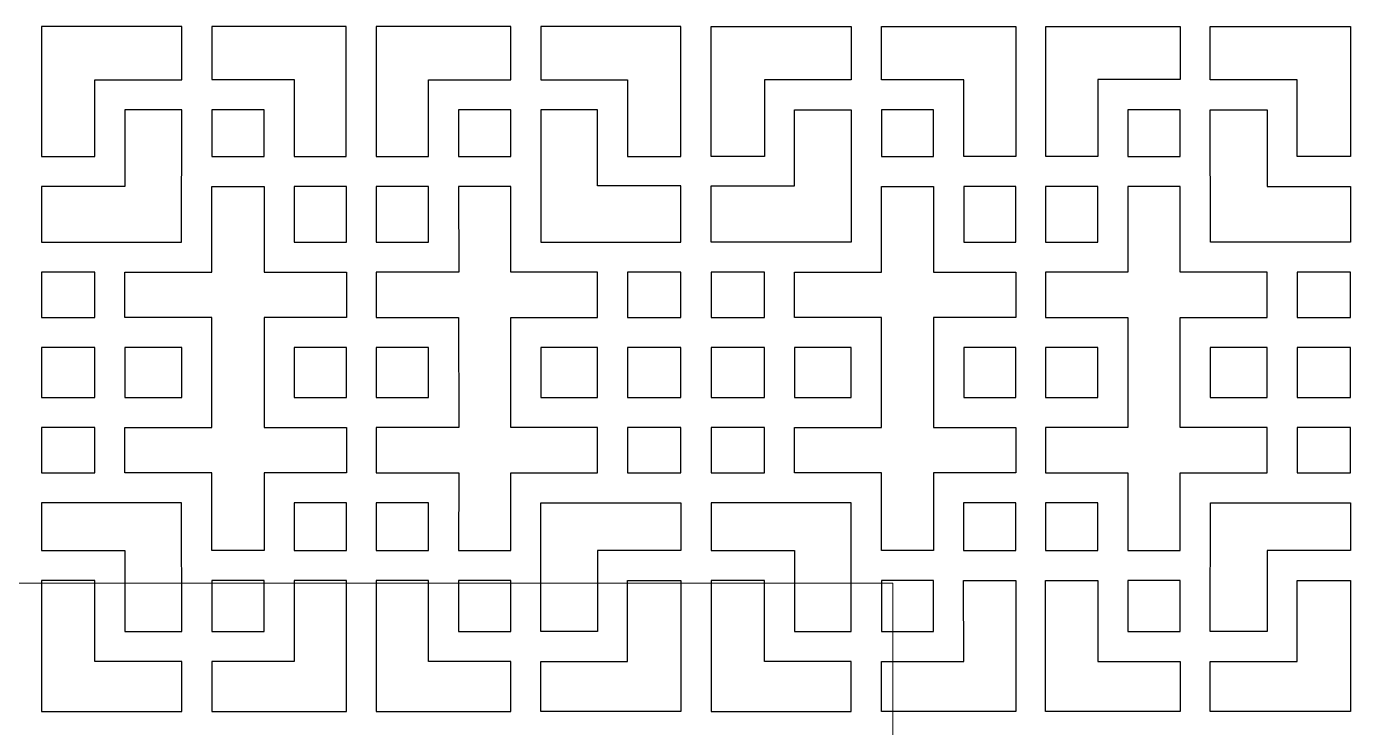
# Model space of a CAD drawing. Header units: centimetres. Extents: x -158 to 158, y -172 to 172.
# Drawn here: x -79.2 to 0.2, y 130.4 to 172.4 of the extents above; entities that cross this region are included whole.
import ezdxf

# ---------------------------------------------------------------- set-up
doc = ezdxf.new("R2010")
doc.units = ezdxf.units.CM
doc.header["$MEASUREMENT"] = 0
doc.layers.add('layer 1', color=7, linetype='Continuous')

msp = doc.modelspace()

# ---------------------------------------------------------------- linework, layer by layer
at = {"layer": 'layer 1', "color": 242}
for points in [[(-68.06074, 164.62358), (-64.92824, 164.62358), (-64.92824, 167.41358), (-68.06074, 167.41358), (-68.06074, 164.62358)], [(-53.28824, 164.62358), (-50.15574, 164.62358), (-50.15574, 167.41358), (-53.28824, 167.41358), (-53.28824, 164.62358)], [(-27.94618, 164.62358), (-24.81368, 164.62358), (-24.81368, 167.41358), (-27.94618, 167.41358), (-27.94618, 164.62358)], [(-13.17368, 164.62358), (-10.04118, 164.62358), (-10.04118, 167.41358), (-13.17368, 167.41358), (-13.17368, 164.62358)], [(-63.12824, 159.48859), (-59.99824, 159.48859), (-59.99824, 162.82109), (-63.12824, 162.82109), (-63.12824, 159.48859)], [(-58.21824, 159.48859), (-55.08824, 159.48859), (-55.08824, 162.82109), (-58.21824, 162.82109), (-58.21824, 159.48859)], [(-23.01368, 159.48859), (-19.88368, 159.48859), (-19.88368, 162.82109), (-23.01368, 162.82109), (-23.01368, 159.48859)], [(-18.10368, 159.48859), (-14.97368, 159.48859), (-14.97368, 162.82109), (-18.10368, 162.82109), (-18.10368, 159.48859)], [(-78.26574, 154.97358), (-75.06574, 154.97358), (-75.06574, 157.68858), (-78.26574, 157.68858), (-78.26574, 154.97358)], [(-43.15074, 154.97358), (-39.95074, 154.97358), (-39.95074, 157.68858), (-43.15074, 157.68858), (-43.15074, 154.97358)], [(-38.15118, 154.97358), (-34.95118, 154.97358), (-34.95118, 157.68858), (-38.15118, 157.68858), (-38.15118, 154.97358)], [(-3.03618, 154.97358), (0.16382, 154.97358), (0.16382, 157.68858), (-3.03618, 157.68858), (-3.03618, 154.97358)], [(-78.26574, 150.1786), (-75.06574, 150.1786), (-75.06574, 153.17358), (-78.26574, 153.17358), (-78.26574, 150.1786)], [(-73.27074, 150.1836), (-69.86324, 150.1836), (-69.86324, 153.17358), (-73.27074, 153.17358), (-73.27074, 150.1836)], [(-63.12824, 150.17859), (-59.99574, 150.17859), (-59.99574, 153.17609), (-63.12824, 153.17609), (-63.12824, 150.17859)], [(-58.21824, 150.17859), (-55.08824, 150.17859), (-55.08824, 153.17609), (-58.21824, 153.17609), (-58.21824, 150.17859)], [(-48.35324, 150.1836), (-44.94574, 150.1836), (-44.94574, 153.17358), (-48.35324, 153.17358), (-48.35324, 150.1836)], [(-43.15074, 150.1786), (-39.95074, 150.1786), (-39.95074, 153.17358), (-43.15074, 153.17358), (-43.15074, 150.1786)], [(-38.15118, 150.1786), (-34.95118, 150.1786), (-34.95118, 153.17358), (-38.15118, 153.17358), (-38.15118, 150.1786)], [(-33.15618, 150.1836), (-29.74868, 150.1836), (-29.74868, 153.17358), (-33.15618, 153.17358), (-33.15618, 150.1836)], [(-23.01368, 150.17859), (-19.88368, 150.17859), (-19.88368, 153.17609), (-23.01368, 153.17609), (-23.01368, 150.17859)], [(-18.10618, 150.17859), (-14.97368, 150.17859), (-14.97368, 153.17609), (-18.10618, 153.17609), (-18.10618, 150.17859)], [(-8.23868, 150.1836), (-4.83118, 150.1836), (-4.83118, 153.17358), (-8.23868, 153.17358), (-8.23868, 150.1836)], [(-3.03618, 150.1786), (0.16382, 150.1786), (0.16382, 153.17358), (-3.03618, 153.17358), (-3.03618, 150.1786)], [(-78.26523, 145.65636), (-75.06735, 145.65636), (-75.06735, 148.38272), (-78.26523, 148.38272), (-78.26523, 145.65636)], [(-43.15074, 145.6586), (-39.95074, 145.6586), (-39.95074, 148.38108), (-43.15074, 148.38108), (-43.15074, 145.6586)], [(-38.15118, 145.6586), (-34.95118, 145.6586), (-34.95118, 148.38108), (-38.15118, 148.38108), (-38.15118, 145.6586)], [(-3.03457, 145.65636), (0.16331, 145.65636), (0.16331, 148.38272), (-3.03457, 148.38272), (-3.03457, 145.65636)], [(-63.12824, 141.00358), (-59.99824, 141.00358), (-59.99824, 143.86108), (-63.12824, 143.86108), (-63.12824, 141.00358)], [(-58.21824, 141.00358), (-55.08574, 141.00358), (-55.08574, 143.86108), (-58.21824, 143.86108), (-58.21824, 141.00358)], [(-23.01618, 141.00358), (-19.88368, 141.00358), (-19.88368, 143.86108), (-23.01618, 143.86108), (-23.01618, 141.00358)], [(-18.10368, 141.00358), (-14.97368, 141.00358), (-14.97368, 143.86108), (-18.10368, 143.86108), (-18.10368, 141.00358)], [(-68.06074, 136.15608), (-64.92824, 136.15608), (-64.92824, 139.20358), (-68.06074, 139.20358), (-68.06074, 136.15608)], [(-53.28824, 136.15608), (-50.15574, 136.15608), (-50.15574, 139.20358), (-53.28824, 139.20358), (-53.28824, 136.15608)], [(-27.94618, 136.15608), (-24.81368, 136.15608), (-24.81368, 139.20358), (-27.94618, 139.20358), (-27.94618, 136.15608)], [(-13.17368, 136.15608), (-10.04118, 136.15608), (-10.04118, 139.20358), (-13.17368, 139.20358), (-13.17368, 136.15608)]]:
    msp.add_lwpolyline(points, close=True, dxfattribs=at)
at = {"layer": 'layer 1', "color": 250, "lineweight": 9}
msp.add_lwpolyline([(-131.15161, -135.35592), (-27.25161, -135.35592), (-27.25161, 139.04408), (-131.15161, 139.04408), (-131.15161, -135.35592)], close=True, dxfattribs=at)
at = {"layer": 'layer 1', "color": 242}
for points, knots in [([(-75.06825, 169.21358), (-75.06825, 169.21358), (-75.06824, 164.62358), (-75.06824, 164.62358), (-75.06824, 164.62358), (-75.06824, 164.62358), (-78.26574, 164.62358), (-78.26574, 164.62358), (-78.26574, 164.62358), (-78.26574, 164.62358), (-78.26574, 172.41358), (-78.26574, 172.41358), (-78.26574, 172.41358), (-78.26574, 172.41358), (-69.86074, 172.41358), (-69.86074, 172.41358), (-69.86074, 172.41358), (-69.86074, 172.41358), (-69.86074, 169.21358), (-69.86074, 169.21358), (-69.86074, 169.21358), (-69.86074, 169.21358), (-75.06825, 169.21358), (-75.06825, 169.21358)], [0, 0, 0, 0, 0.14285714, 0.14285714, 0.14285714, 0.14285714, 0.28571429, 0.28571429, 0.28571429, 0.28571429, 0.42857143, 0.42857143, 0.42857143, 0.42857143, 0.57142857, 0.57142857, 0.57142857, 0.57142857, 0.71428571, 0.71428571, 0.71428571, 0.71428571, 1, 1, 1, 1]), ([(-63.12824, 169.23916), (-63.12824, 169.23916), (-68.06074, 169.23916), (-68.06074, 169.23916), (-68.06074, 169.23916), (-68.06074, 169.23916), (-68.06074, 172.41358), (-68.06074, 172.41358), (-68.06074, 172.41358), (-68.06074, 172.41358), (-60.00324, 172.41358), (-60.00324, 172.41358), (-60.00324, 172.41358), (-60.00324, 172.41358), (-60.00324, 164.62358), (-60.00324, 164.62358), (-60.00324, 164.62358), (-60.00324, 164.62358), (-63.12824, 164.62358), (-63.12824, 164.62358), (-63.12824, 164.62358), (-63.12824, 164.62358), (-63.12824, 169.23916), (-63.12824, 169.23916)], [0, 0, 0, 0, 0.14285714, 0.14285714, 0.14285714, 0.14285714, 0.28571429, 0.28571429, 0.28571429, 0.28571429, 0.42857143, 0.42857143, 0.42857143, 0.42857143, 0.57142857, 0.57142857, 0.57142857, 0.57142857, 0.71428571, 0.71428571, 0.71428571, 0.71428571, 1, 1, 1, 1]), ([(-50.15574, 172.41358), (-50.15574, 172.41358), (-50.15574, 169.21358), (-50.15574, 169.21358), (-50.15574, 169.21358), (-50.15574, 169.21358), (-55.08824, 169.21359), (-55.08824, 169.21359), (-55.08824, 169.21359), (-55.08824, 169.21359), (-55.08824, 164.62358), (-55.08824, 164.62358), (-55.08824, 164.62358), (-55.08824, 164.62358), (-58.21324, 164.62358), (-58.21324, 164.62358), (-58.21324, 164.62358), (-58.21324, 164.62358), (-58.21324, 172.41358), (-58.21324, 172.41358), (-58.21324, 172.41358), (-58.21324, 172.41358), (-50.15574, 172.41358), (-50.15574, 172.41358)], [0, 0, 0, 0, 0.14285714, 0.14285714, 0.14285714, 0.14285714, 0.28571429, 0.28571429, 0.28571429, 0.28571429, 0.42857143, 0.42857143, 0.42857143, 0.42857143, 0.57142857, 0.57142857, 0.57142857, 0.57142857, 0.71428571, 0.71428571, 0.71428571, 0.71428571, 1, 1, 1, 1]), ([(-39.95074, 172.41358), (-39.95074, 172.41358), (-39.95074, 164.62358), (-39.95074, 164.62358), (-39.95074, 164.62358), (-39.95074, 164.62358), (-43.14824, 164.62358), (-43.14824, 164.62358), (-43.14824, 164.62358), (-43.14824, 164.62358), (-43.14824, 169.21358), (-43.14824, 169.21358), (-43.14824, 169.21358), (-43.14824, 169.21358), (-48.35574, 169.21358), (-48.35574, 169.21358), (-48.35574, 169.21358), (-48.35574, 169.21358), (-48.35574, 172.41358), (-48.35574, 172.41358), (-48.35574, 172.41358), (-48.35574, 172.41358), (-39.95074, 172.41358), (-39.95074, 172.41358)], [0, 0, 0, 0, 0.14285714, 0.14285714, 0.14285714, 0.14285714, 0.28571429, 0.28571429, 0.28571429, 0.28571429, 0.42857143, 0.42857143, 0.42857143, 0.42857143, 0.57142857, 0.57142857, 0.57142857, 0.57142857, 0.71428571, 0.71428571, 0.71428571, 0.71428571, 1, 1, 1, 1]), ([(-38.15118, 172.41358), (-38.15118, 172.41358), (-38.15118, 164.62358), (-38.15118, 164.62358), (-38.15118, 164.62358), (-38.15118, 164.62358), (-34.95368, 164.62358), (-34.95368, 164.62358), (-34.95368, 164.62358), (-34.95368, 164.62358), (-34.95368, 169.21358), (-34.95368, 169.21358), (-34.95368, 169.21358), (-34.95368, 169.21358), (-29.74618, 169.21358), (-29.74618, 169.21358), (-29.74618, 169.21358), (-29.74618, 169.21358), (-29.74618, 172.41358), (-29.74618, 172.41358), (-29.74618, 172.41358), (-29.74618, 172.41358), (-38.15118, 172.41358), (-38.15118, 172.41358)], [0, 0, 0, 0, 0.14285714, 0.14285714, 0.14285714, 0.14285714, 0.28571429, 0.28571429, 0.28571429, 0.28571429, 0.42857143, 0.42857143, 0.42857143, 0.42857143, 0.57142857, 0.57142857, 0.57142857, 0.57142857, 0.71428571, 0.71428571, 0.71428571, 0.71428571, 1, 1, 1, 1]), ([(-27.94618, 172.41358), (-27.94618, 172.41358), (-27.94618, 169.21358), (-27.94618, 169.21358), (-27.94618, 169.21358), (-27.94618, 169.21358), (-23.01368, 169.21359), (-23.01368, 169.21359), (-23.01368, 169.21359), (-23.01368, 169.21359), (-23.01368, 164.62358), (-23.01368, 164.62358), (-23.01368, 164.62358), (-23.01368, 164.62358), (-19.88868, 164.62358), (-19.88868, 164.62358), (-19.88868, 164.62358), (-19.88868, 164.62358), (-19.88868, 172.41358), (-19.88868, 172.41358), (-19.88868, 172.41358), (-19.88868, 172.41358), (-27.94618, 172.41358), (-27.94618, 172.41358)], [0, 0, 0, 0, 0.14285714, 0.14285714, 0.14285714, 0.14285714, 0.28571429, 0.28571429, 0.28571429, 0.28571429, 0.42857143, 0.42857143, 0.42857143, 0.42857143, 0.57142857, 0.57142857, 0.57142857, 0.57142857, 0.71428571, 0.71428571, 0.71428571, 0.71428571, 1, 1, 1, 1]), ([(-14.97368, 169.23916), (-14.97368, 169.23916), (-10.04118, 169.23916), (-10.04118, 169.23916), (-10.04118, 169.23916), (-10.04118, 169.23916), (-10.04118, 172.41358), (-10.04118, 172.41358), (-10.04118, 172.41358), (-10.04118, 172.41358), (-18.09868, 172.41358), (-18.09868, 172.41358), (-18.09868, 172.41358), (-18.09868, 172.41358), (-18.09868, 164.62358), (-18.09868, 164.62358), (-18.09868, 164.62358), (-18.09868, 164.62358), (-14.97368, 164.62358), (-14.97368, 164.62358), (-14.97368, 164.62358), (-14.97368, 164.62358), (-14.97368, 169.23916), (-14.97368, 169.23916)], [0, 0, 0, 0, 0.14285714, 0.14285714, 0.14285714, 0.14285714, 0.28571429, 0.28571429, 0.28571429, 0.28571429, 0.42857143, 0.42857143, 0.42857143, 0.42857143, 0.57142857, 0.57142857, 0.57142857, 0.57142857, 0.71428571, 0.71428571, 0.71428571, 0.71428571, 1, 1, 1, 1]), ([(-3.03367, 169.21358), (-3.03367, 169.21358), (-3.03368, 164.62358), (-3.03368, 164.62358), (-3.03368, 164.62358), (-3.03368, 164.62358), (0.16382, 164.62358), (0.16382, 164.62358), (0.16382, 164.62358), (0.16382, 164.62358), (0.16382, 172.41358), (0.16382, 172.41358), (0.16382, 172.41358), (0.16382, 172.41358), (-8.24118, 172.41358), (-8.24118, 172.41358), (-8.24118, 172.41358), (-8.24118, 172.41358), (-8.24118, 169.21358), (-8.24118, 169.21358), (-8.24118, 169.21358), (-8.24118, 169.21358), (-3.03367, 169.21358), (-3.03367, 169.21358)], [0, 0, 0, 0, 0.14285714, 0.14285714, 0.14285714, 0.14285714, 0.28571429, 0.28571429, 0.28571429, 0.28571429, 0.42857143, 0.42857143, 0.42857143, 0.42857143, 0.57142857, 0.57142857, 0.57142857, 0.57142857, 0.71428571, 0.71428571, 0.71428571, 0.71428571, 1, 1, 1, 1]), ([(-69.87935, 159.48852), (-69.87935, 159.48852), (-78.26574, 159.48859), (-78.26574, 159.48859), (-78.26574, 159.48859), (-78.26574, 159.48859), (-78.26574, 162.82359), (-78.26574, 162.82359), (-78.26574, 162.82359), (-78.26574, 162.82359), (-73.26574, 162.82313), (-73.26574, 162.82313), (-73.26574, 162.82313), (-73.26574, 162.82313), (-73.26574, 167.41358), (-73.26574, 167.41358), (-73.26574, 167.41358), (-73.26574, 167.41358), (-69.86324, 167.41358), (-69.86324, 167.41358), (-69.86324, 167.41358), (-69.86324, 167.41358), (-69.87935, 159.48852), (-69.87935, 159.48852)], [0, 0, 0, 0, 0.14285714, 0.14285714, 0.14285714, 0.14285714, 0.28571429, 0.28571429, 0.28571429, 0.28571429, 0.42857143, 0.42857143, 0.42857143, 0.42857143, 0.57142857, 0.57142857, 0.57142857, 0.57142857, 0.71428571, 0.71428571, 0.71428571, 0.71428571, 1, 1, 1, 1]), ([(-48.35324, 159.48859), (-48.35324, 159.48859), (-48.35324, 167.41358), (-48.35324, 167.41358), (-48.35324, 167.41358), (-48.35324, 167.41358), (-44.94921, 167.41358), (-44.94921, 167.41358), (-44.94921, 167.41358), (-44.94921, 167.41358), (-44.95074, 162.85733), (-44.95074, 162.85733), (-44.95074, 162.85733), (-44.95074, 162.85733), (-39.95074, 162.85733), (-39.95074, 162.85733), (-39.95074, 162.85733), (-39.95074, 162.85733), (-39.95074, 159.48859), (-39.95074, 159.48859), (-39.95074, 159.48859), (-39.95074, 159.48859), (-48.35324, 159.48859), (-48.35324, 159.48859)], [0, 0, 0, 0, 0.14285714, 0.14285714, 0.14285714, 0.14285714, 0.28571429, 0.28571429, 0.28571429, 0.28571429, 0.42857143, 0.42857143, 0.42857143, 0.42857143, 0.57142857, 0.57142857, 0.57142857, 0.57142857, 0.71428571, 0.71428571, 0.71428571, 0.71428571, 1, 1, 1, 1]), ([(-29.74868, 159.48859), (-29.74868, 159.48859), (-29.74868, 167.41358), (-29.74868, 167.41358), (-29.74868, 167.41358), (-29.74868, 167.41358), (-33.15271, 167.41358), (-33.15271, 167.41358), (-33.15271, 167.41358), (-33.15271, 167.41358), (-33.15118, 162.85733), (-33.15118, 162.85733), (-33.15118, 162.85733), (-33.15118, 162.85733), (-38.15118, 162.85733), (-38.15118, 162.85733), (-38.15118, 162.85733), (-38.15118, 162.85733), (-38.15118, 159.48859), (-38.15118, 159.48859), (-38.15118, 159.48859), (-38.15118, 159.48859), (-29.74868, 159.48859), (-29.74868, 159.48859)], [0, 0, 0, 0, 0.14285714, 0.14285714, 0.14285714, 0.14285714, 0.28571429, 0.28571429, 0.28571429, 0.28571429, 0.42857143, 0.42857143, 0.42857143, 0.42857143, 0.57142857, 0.57142857, 0.57142857, 0.57142857, 0.71428571, 0.71428571, 0.71428571, 0.71428571, 1, 1, 1, 1]), ([(-8.22257, 159.48852), (-8.22257, 159.48852), (0.16382, 159.48859), (0.16382, 159.48859), (0.16382, 159.48859), (0.16382, 159.48859), (0.16382, 162.82359), (0.16382, 162.82359), (0.16382, 162.82359), (0.16382, 162.82359), (-4.83618, 162.82313), (-4.83618, 162.82313), (-4.83618, 162.82313), (-4.83618, 162.82313), (-4.83618, 167.41358), (-4.83618, 167.41358), (-4.83618, 167.41358), (-4.83618, 167.41358), (-8.23868, 167.41358), (-8.23868, 167.41358), (-8.23868, 167.41358), (-8.23868, 167.41358), (-8.22257, 159.48852), (-8.22257, 159.48852)], [0, 0, 0, 0, 0.14285714, 0.14285714, 0.14285714, 0.14285714, 0.28571429, 0.28571429, 0.28571429, 0.28571429, 0.42857143, 0.42857143, 0.42857143, 0.42857143, 0.57142857, 0.57142857, 0.57142857, 0.57142857, 0.71428571, 0.71428571, 0.71428571, 0.71428571, 1, 1, 1, 1]), ([(-68.06073, 154.97358), (-68.06073, 154.97358), (-68.06074, 148.3786), (-68.06074, 148.3786), (-68.06074, 148.3786), (-68.06074, 148.3786), (-73.26574, 148.37859), (-73.26574, 148.37859), (-73.26574, 148.37859), (-73.26574, 148.37859), (-73.26574, 145.65859), (-73.26574, 145.65859), (-73.26574, 145.65859), (-73.26574, 145.65859), (-68.06074, 145.65859), (-68.06074, 145.65859), (-68.06074, 145.65859), (-68.06074, 145.65859), (-68.06074, 140.99858), (-68.06074, 140.99858), (-68.06074, 140.99858), (-68.06074, 140.99858), (-64.93324, 140.99858), (-64.93324, 140.99858), (-64.93324, 140.99858), (-64.93324, 140.99858), (-64.93324, 145.66107), (-64.93324, 145.66107), (-64.93324, 145.66107), (-64.93324, 145.66107), (-59.99824, 145.65859), (-59.99824, 145.65859), (-59.99824, 145.65859), (-59.99824, 145.65859), (-59.99824, 148.37859), (-59.99824, 148.37859), (-59.99824, 148.37859), (-59.99824, 148.37859), (-64.93324, 148.37859), (-64.93324, 148.37859), (-64.93324, 148.37859), (-64.93324, 148.37859), (-64.93324, 154.97357), (-64.93324, 154.97357), (-64.93324, 154.97357), (-64.93324, 154.97357), (-59.99824, 154.97358), (-59.99824, 154.97358), (-59.99824, 154.97358), (-59.99824, 154.97358), (-59.99824, 157.68609), (-59.99824, 157.68609), (-59.99824, 157.68609), (-59.99824, 157.68609), (-64.93324, 157.68608), (-64.93324, 157.68608), (-64.93324, 157.68608), (-64.93324, 157.68608), (-64.93324, 162.82359), (-64.93324, 162.82359), (-64.93324, 162.82359), (-64.93324, 162.82359), (-68.06074, 162.82359), (-68.06074, 162.82359), (-68.06074, 162.82359), (-68.06074, 162.82359), (-68.06074, 157.68609), (-68.06074, 157.68609), (-68.06074, 157.68609), (-68.06074, 157.68609), (-73.26574, 157.68609), (-73.26574, 157.68609), (-73.26574, 157.68609), (-73.26574, 157.68609), (-73.26574, 154.97358), (-73.26574, 154.97358), (-73.26574, 154.97358), (-73.26574, 154.97358), (-68.06073, 154.97358), (-68.06073, 154.97358)], [0, 0, 0, 0, 0.04761905, 0.04761905, 0.04761905, 0.04761905, 0.0952381, 0.0952381, 0.0952381, 0.0952381, 0.14285714, 0.14285714, 0.14285714, 0.14285714, 0.19047619, 0.19047619, 0.19047619, 0.19047619, 0.23809524, 0.23809524, 0.23809524, 0.23809524, 0.28571429, 0.28571429, 0.28571429, 0.28571429, 0.33333333, 0.33333333, 0.33333333, 0.33333333, 0.38095238, 0.38095238, 0.38095238, 0.38095238, 0.42857143, 0.42857143, 0.42857143, 0.42857143, 0.47619048, 0.47619048, 0.47619048, 0.47619048, 0.52380952, 0.52380952, 0.52380952, 0.52380952, 0.57142857, 0.57142857, 0.57142857, 0.57142857, 0.61904762, 0.61904762, 0.61904762, 0.61904762, 0.66666667, 0.66666667, 0.66666667, 0.66666667, 0.71428571, 0.71428571, 0.71428571, 0.71428571, 0.76190476, 0.76190476, 0.76190476, 0.76190476, 0.80952381, 0.80952381, 0.80952381, 0.80952381, 0.85714286, 0.85714286, 0.85714286, 0.85714286, 0.9047619, 0.9047619, 0.9047619, 0.9047619, 1, 1, 1, 1]), ([(-53.27076, 148.37859), (-53.27076, 148.37859), (-53.28324, 154.97359), (-53.28324, 154.97359), (-53.28324, 154.97359), (-53.28324, 154.97359), (-58.21824, 154.97358), (-58.21824, 154.97358), (-58.21824, 154.97358), (-58.21824, 154.97358), (-58.21824, 157.68609), (-58.21824, 157.68609), (-58.21824, 157.68609), (-58.21824, 157.68609), (-53.27077, 157.68609), (-53.27077, 157.68609), (-53.27077, 157.68609), (-53.27077, 157.68609), (-53.28324, 162.82359), (-53.28324, 162.82359), (-53.28324, 162.82359), (-53.28324, 162.82359), (-50.15574, 162.82359), (-50.15574, 162.82359), (-50.15574, 162.82359), (-50.15574, 162.82359), (-50.15574, 157.68609), (-50.15574, 157.68609), (-50.15574, 157.68609), (-50.15574, 157.68609), (-44.95074, 157.68609), (-44.95074, 157.68609), (-44.95074, 157.68609), (-44.95074, 157.68609), (-44.95074, 154.97358), (-44.95074, 154.97358), (-44.95074, 154.97358), (-44.95074, 154.97358), (-50.15574, 154.97359), (-50.15574, 154.97359), (-50.15574, 154.97359), (-50.15574, 154.97359), (-50.15574, 148.37858), (-50.15574, 148.37858), (-50.15574, 148.37858), (-50.15574, 148.37858), (-44.95074, 148.37859), (-44.95074, 148.37859), (-44.95074, 148.37859), (-44.95074, 148.37859), (-44.95074, 145.65859), (-44.95074, 145.65859), (-44.95074, 145.65859), (-44.95074, 145.65859), (-50.15574, 145.66108), (-50.15574, 145.66108), (-50.15574, 145.66108), (-50.15574, 145.66108), (-50.15574, 140.99858), (-50.15574, 140.99858), (-50.15574, 140.99858), (-50.15574, 140.99858), (-53.28324, 140.99858), (-53.28324, 140.99858), (-53.28324, 140.99858), (-53.28324, 140.99858), (-53.27077, 145.65859), (-53.27077, 145.65859), (-53.27077, 145.65859), (-53.27077, 145.65859), (-58.21824, 145.65859), (-58.21824, 145.65859), (-58.21824, 145.65859), (-58.21824, 145.65859), (-58.21824, 148.37859), (-58.21824, 148.37859), (-58.21824, 148.37859), (-58.21824, 148.37859), (-53.27076, 148.37859), (-53.27076, 148.37859)], [0, 0, 0, 0, 0.04761905, 0.04761905, 0.04761905, 0.04761905, 0.0952381, 0.0952381, 0.0952381, 0.0952381, 0.14285714, 0.14285714, 0.14285714, 0.14285714, 0.19047619, 0.19047619, 0.19047619, 0.19047619, 0.23809524, 0.23809524, 0.23809524, 0.23809524, 0.28571429, 0.28571429, 0.28571429, 0.28571429, 0.33333333, 0.33333333, 0.33333333, 0.33333333, 0.38095238, 0.38095238, 0.38095238, 0.38095238, 0.42857143, 0.42857143, 0.42857143, 0.42857143, 0.47619048, 0.47619048, 0.47619048, 0.47619048, 0.52380952, 0.52380952, 0.52380952, 0.52380952, 0.57142857, 0.57142857, 0.57142857, 0.57142857, 0.61904762, 0.61904762, 0.61904762, 0.61904762, 0.66666667, 0.66666667, 0.66666667, 0.66666667, 0.71428571, 0.71428571, 0.71428571, 0.71428571, 0.76190476, 0.76190476, 0.76190476, 0.76190476, 0.80952381, 0.80952381, 0.80952381, 0.80952381, 0.85714286, 0.85714286, 0.85714286, 0.85714286, 0.9047619, 0.9047619, 0.9047619, 0.9047619, 1, 1, 1, 1]), ([(-24.83116, 148.37859), (-24.83116, 148.37859), (-24.81868, 154.97359), (-24.81868, 154.97359), (-24.81868, 154.97359), (-24.81868, 154.97359), (-19.88368, 154.97358), (-19.88368, 154.97358), (-19.88368, 154.97358), (-19.88368, 154.97358), (-19.88368, 157.68609), (-19.88368, 157.68609), (-19.88368, 157.68609), (-19.88368, 157.68609), (-24.83115, 157.68609), (-24.83115, 157.68609), (-24.83115, 157.68609), (-24.83115, 157.68609), (-24.81868, 162.82359), (-24.81868, 162.82359), (-24.81868, 162.82359), (-24.81868, 162.82359), (-27.94618, 162.82359), (-27.94618, 162.82359), (-27.94618, 162.82359), (-27.94618, 162.82359), (-27.94618, 157.68609), (-27.94618, 157.68609), (-27.94618, 157.68609), (-27.94618, 157.68609), (-33.15118, 157.68609), (-33.15118, 157.68609), (-33.15118, 157.68609), (-33.15118, 157.68609), (-33.15118, 154.97358), (-33.15118, 154.97358), (-33.15118, 154.97358), (-33.15118, 154.97358), (-27.94618, 154.97359), (-27.94618, 154.97359), (-27.94618, 154.97359), (-27.94618, 154.97359), (-27.94618, 148.37858), (-27.94618, 148.37858), (-27.94618, 148.37858), (-27.94618, 148.37858), (-33.15118, 148.37859), (-33.15118, 148.37859), (-33.15118, 148.37859), (-33.15118, 148.37859), (-33.15118, 145.65859), (-33.15118, 145.65859), (-33.15118, 145.65859), (-33.15118, 145.65859), (-27.94618, 145.66108), (-27.94618, 145.66108), (-27.94618, 145.66108), (-27.94618, 145.66108), (-27.94618, 140.99858), (-27.94618, 140.99858), (-27.94618, 140.99858), (-27.94618, 140.99858), (-24.81868, 140.99858), (-24.81868, 140.99858), (-24.81868, 140.99858), (-24.81868, 140.99858), (-24.83115, 145.65859), (-24.83115, 145.65859), (-24.83115, 145.65859), (-24.83115, 145.65859), (-19.88368, 145.65859), (-19.88368, 145.65859), (-19.88368, 145.65859), (-19.88368, 145.65859), (-19.88368, 148.37859), (-19.88368, 148.37859), (-19.88368, 148.37859), (-19.88368, 148.37859), (-24.83116, 148.37859), (-24.83116, 148.37859)], [0, 0, 0, 0, 0.04761905, 0.04761905, 0.04761905, 0.04761905, 0.0952381, 0.0952381, 0.0952381, 0.0952381, 0.14285714, 0.14285714, 0.14285714, 0.14285714, 0.19047619, 0.19047619, 0.19047619, 0.19047619, 0.23809524, 0.23809524, 0.23809524, 0.23809524, 0.28571429, 0.28571429, 0.28571429, 0.28571429, 0.33333333, 0.33333333, 0.33333333, 0.33333333, 0.38095238, 0.38095238, 0.38095238, 0.38095238, 0.42857143, 0.42857143, 0.42857143, 0.42857143, 0.47619048, 0.47619048, 0.47619048, 0.47619048, 0.52380952, 0.52380952, 0.52380952, 0.52380952, 0.57142857, 0.57142857, 0.57142857, 0.57142857, 0.61904762, 0.61904762, 0.61904762, 0.61904762, 0.66666667, 0.66666667, 0.66666667, 0.66666667, 0.71428571, 0.71428571, 0.71428571, 0.71428571, 0.76190476, 0.76190476, 0.76190476, 0.76190476, 0.80952381, 0.80952381, 0.80952381, 0.80952381, 0.85714286, 0.85714286, 0.85714286, 0.85714286, 0.9047619, 0.9047619, 0.9047619, 0.9047619, 1, 1, 1, 1]), ([(-10.04119, 154.97358), (-10.04119, 154.97358), (-10.04118, 148.3786), (-10.04118, 148.3786), (-10.04118, 148.3786), (-10.04118, 148.3786), (-4.83618, 148.37859), (-4.83618, 148.37859), (-4.83618, 148.37859), (-4.83618, 148.37859), (-4.83618, 145.65859), (-4.83618, 145.65859), (-4.83618, 145.65859), (-4.83618, 145.65859), (-10.04118, 145.65859), (-10.04118, 145.65859), (-10.04118, 145.65859), (-10.04118, 145.65859), (-10.04118, 140.99858), (-10.04118, 140.99858), (-10.04118, 140.99858), (-10.04118, 140.99858), (-13.16868, 140.99858), (-13.16868, 140.99858), (-13.16868, 140.99858), (-13.16868, 140.99858), (-13.16868, 145.66107), (-13.16868, 145.66107), (-13.16868, 145.66107), (-13.16868, 145.66107), (-18.10368, 145.65859), (-18.10368, 145.65859), (-18.10368, 145.65859), (-18.10368, 145.65859), (-18.10368, 148.37859), (-18.10368, 148.37859), (-18.10368, 148.37859), (-18.10368, 148.37859), (-13.16868, 148.37859), (-13.16868, 148.37859), (-13.16868, 148.37859), (-13.16868, 148.37859), (-13.16868, 154.97357), (-13.16868, 154.97357), (-13.16868, 154.97357), (-13.16868, 154.97357), (-18.10368, 154.97358), (-18.10368, 154.97358), (-18.10368, 154.97358), (-18.10368, 154.97358), (-18.10368, 157.68609), (-18.10368, 157.68609), (-18.10368, 157.68609), (-18.10368, 157.68609), (-13.16868, 157.68608), (-13.16868, 157.68608), (-13.16868, 157.68608), (-13.16868, 157.68608), (-13.16868, 162.82359), (-13.16868, 162.82359), (-13.16868, 162.82359), (-13.16868, 162.82359), (-10.04118, 162.82359), (-10.04118, 162.82359), (-10.04118, 162.82359), (-10.04118, 162.82359), (-10.04118, 157.68609), (-10.04118, 157.68609), (-10.04118, 157.68609), (-10.04118, 157.68609), (-4.83618, 157.68609), (-4.83618, 157.68609), (-4.83618, 157.68609), (-4.83618, 157.68609), (-4.83618, 154.97358), (-4.83618, 154.97358), (-4.83618, 154.97358), (-4.83618, 154.97358), (-10.04119, 154.97358), (-10.04119, 154.97358)], [0, 0, 0, 0, 0.04761905, 0.04761905, 0.04761905, 0.04761905, 0.0952381, 0.0952381, 0.0952381, 0.0952381, 0.14285714, 0.14285714, 0.14285714, 0.14285714, 0.19047619, 0.19047619, 0.19047619, 0.19047619, 0.23809524, 0.23809524, 0.23809524, 0.23809524, 0.28571429, 0.28571429, 0.28571429, 0.28571429, 0.33333333, 0.33333333, 0.33333333, 0.33333333, 0.38095238, 0.38095238, 0.38095238, 0.38095238, 0.42857143, 0.42857143, 0.42857143, 0.42857143, 0.47619048, 0.47619048, 0.47619048, 0.47619048, 0.52380952, 0.52380952, 0.52380952, 0.52380952, 0.57142857, 0.57142857, 0.57142857, 0.57142857, 0.61904762, 0.61904762, 0.61904762, 0.61904762, 0.66666667, 0.66666667, 0.66666667, 0.66666667, 0.71428571, 0.71428571, 0.71428571, 0.71428571, 0.76190476, 0.76190476, 0.76190476, 0.76190476, 0.80952381, 0.80952381, 0.80952381, 0.80952381, 0.85714286, 0.85714286, 0.85714286, 0.85714286, 0.9047619, 0.9047619, 0.9047619, 0.9047619, 1, 1, 1, 1]), ([(-73.26574, 141.00358), (-73.26574, 141.00358), (-78.26574, 141.00236), (-78.26574, 141.00236), (-78.26574, 141.00236), (-78.26574, 141.00236), (-78.26574, 143.85858), (-78.26574, 143.85858), (-78.26574, 143.85858), (-78.26574, 143.85858), (-69.86864, 143.85858), (-69.86864, 143.85858), (-69.86864, 143.85858), (-69.86864, 143.85858), (-69.86324, 136.15608), (-69.86324, 136.15608), (-69.86324, 136.15608), (-69.86324, 136.15608), (-73.26574, 136.15608), (-73.26574, 136.15608), (-73.26574, 136.15608), (-73.26574, 136.15608), (-73.26574, 141.00358), (-73.26574, 141.00358)], [0, 0, 0, 0, 0.14285714, 0.14285714, 0.14285714, 0.14285714, 0.28571429, 0.28571429, 0.28571429, 0.28571429, 0.42857143, 0.42857143, 0.42857143, 0.42857143, 0.57142857, 0.57142857, 0.57142857, 0.57142857, 0.71428571, 0.71428571, 0.71428571, 0.71428571, 1, 1, 1, 1]), ([(-44.95074, 141.00358), (-44.95074, 141.00358), (-39.95074, 140.99858), (-39.95074, 140.99858), (-39.95074, 140.99858), (-39.95074, 140.99858), (-39.95074, 143.85858), (-39.95074, 143.85858), (-39.95074, 143.85858), (-39.95074, 143.85858), (-48.35324, 143.85858), (-48.35324, 143.85858), (-48.35324, 143.85858), (-48.35324, 143.85858), (-48.35324, 136.15608), (-48.35324, 136.15608), (-48.35324, 136.15608), (-48.35324, 136.15608), (-44.95074, 136.15608), (-44.95074, 136.15608), (-44.95074, 136.15608), (-44.95074, 136.15608), (-44.95074, 141.00358), (-44.95074, 141.00358)], [0, 0, 0, 0, 0.14285714, 0.14285714, 0.14285714, 0.14285714, 0.28571429, 0.28571429, 0.28571429, 0.28571429, 0.42857143, 0.42857143, 0.42857143, 0.42857143, 0.57142857, 0.57142857, 0.57142857, 0.57142857, 0.71428571, 0.71428571, 0.71428571, 0.71428571, 1, 1, 1, 1]), ([(-33.15118, 141.00358), (-33.15118, 141.00358), (-38.15118, 140.99858), (-38.15118, 140.99858), (-38.15118, 140.99858), (-38.15118, 140.99858), (-38.15118, 143.85858), (-38.15118, 143.85858), (-38.15118, 143.85858), (-38.15118, 143.85858), (-29.74868, 143.85858), (-29.74868, 143.85858), (-29.74868, 143.85858), (-29.74868, 143.85858), (-29.74868, 136.15608), (-29.74868, 136.15608), (-29.74868, 136.15608), (-29.74868, 136.15608), (-33.15118, 136.15608), (-33.15118, 136.15608), (-33.15118, 136.15608), (-33.15118, 136.15608), (-33.15118, 141.00358), (-33.15118, 141.00358)], [0, 0, 0, 0, 0.14285714, 0.14285714, 0.14285714, 0.14285714, 0.28571429, 0.28571429, 0.28571429, 0.28571429, 0.42857143, 0.42857143, 0.42857143, 0.42857143, 0.57142857, 0.57142857, 0.57142857, 0.57142857, 0.71428571, 0.71428571, 0.71428571, 0.71428571, 1, 1, 1, 1]), ([(-4.83618, 141.00358), (-4.83618, 141.00358), (0.16382, 141.00236), (0.16382, 141.00236), (0.16382, 141.00236), (0.16382, 141.00236), (0.16382, 143.85858), (0.16382, 143.85858), (0.16382, 143.85858), (0.16382, 143.85858), (-8.23328, 143.85858), (-8.23328, 143.85858), (-8.23328, 143.85858), (-8.23328, 143.85858), (-8.23868, 136.15608), (-8.23868, 136.15608), (-8.23868, 136.15608), (-8.23868, 136.15608), (-4.83618, 136.15608), (-4.83618, 136.15608), (-4.83618, 136.15608), (-4.83618, 136.15608), (-4.83618, 141.00358), (-4.83618, 141.00358)], [0, 0, 0, 0, 0.14285714, 0.14285714, 0.14285714, 0.14285714, 0.28571429, 0.28571429, 0.28571429, 0.28571429, 0.42857143, 0.42857143, 0.42857143, 0.42857143, 0.57142857, 0.57142857, 0.57142857, 0.57142857, 0.71428571, 0.71428571, 0.71428571, 0.71428571, 1, 1, 1, 1]), ([(-78.26574, 139.20108), (-78.26574, 139.20108), (-75.06574, 139.20108), (-75.06574, 139.20108), (-75.06574, 139.20108), (-75.06574, 139.20108), (-75.06823, 134.35608), (-75.06823, 134.35608), (-75.06823, 134.35608), (-75.06823, 134.35608), (-69.86324, 134.35608), (-69.86324, 134.35608), (-69.86324, 134.35608), (-69.86324, 134.35608), (-69.86324, 131.34608), (-69.86324, 131.34608), (-69.86324, 131.34608), (-69.86324, 131.34608), (-78.26574, 131.34608), (-78.26574, 131.34608), (-78.26574, 131.34608), (-78.26574, 131.34608), (-78.26574, 139.20108), (-78.26574, 139.20108)], [0, 0, 0, 0, 0.14285714, 0.14285714, 0.14285714, 0.14285714, 0.28571429, 0.28571429, 0.28571429, 0.28571429, 0.42857143, 0.42857143, 0.42857143, 0.42857143, 0.57142857, 0.57142857, 0.57142857, 0.57142857, 0.71428571, 0.71428571, 0.71428571, 0.71428571, 1, 1, 1, 1]), ([(-63.12824, 134.35608), (-63.12824, 134.35608), (-63.12824, 139.20108), (-63.12824, 139.20108), (-63.12824, 139.20108), (-63.12824, 139.20108), (-59.99824, 139.20108), (-59.99824, 139.20108), (-59.99824, 139.20108), (-59.99824, 139.20108), (-59.99824, 131.34608), (-59.99824, 131.34608), (-59.99824, 131.34608), (-59.99824, 131.34608), (-68.06074, 131.34608), (-68.06074, 131.34608), (-68.06074, 131.34608), (-68.06074, 131.34608), (-68.06074, 134.35608), (-68.06074, 134.35608), (-68.06074, 134.35608), (-68.06074, 134.35608), (-63.12824, 134.35608), (-63.12824, 134.35608)], [0, 0, 0, 0, 0.14285714, 0.14285714, 0.14285714, 0.14285714, 0.28571429, 0.28571429, 0.28571429, 0.28571429, 0.42857143, 0.42857143, 0.42857143, 0.42857143, 0.57142857, 0.57142857, 0.57142857, 0.57142857, 0.71428571, 0.71428571, 0.71428571, 0.71428571, 1, 1, 1, 1]), ([(-58.21824, 131.34608), (-58.21824, 131.34608), (-58.21824, 139.20108), (-58.21824, 139.20108), (-58.21824, 139.20108), (-58.21824, 139.20108), (-55.08573, 139.20108), (-55.08573, 139.20108), (-55.08573, 139.20108), (-55.08573, 139.20108), (-55.08824, 134.35608), (-55.08824, 134.35608), (-55.08824, 134.35608), (-55.08824, 134.35608), (-50.15574, 134.35608), (-50.15574, 134.35608), (-50.15574, 134.35608), (-50.15574, 134.35608), (-50.15574, 131.34608), (-50.15574, 131.34608), (-50.15574, 131.34608), (-50.15574, 131.34608), (-58.21824, 131.34608), (-58.21824, 131.34608)], [0, 0, 0, 0, 0.14285714, 0.14285714, 0.14285714, 0.14285714, 0.28571429, 0.28571429, 0.28571429, 0.28571429, 0.42857143, 0.42857143, 0.42857143, 0.42857143, 0.57142857, 0.57142857, 0.57142857, 0.57142857, 0.71428571, 0.71428571, 0.71428571, 0.71428571, 1, 1, 1, 1]), ([(-39.95074, 131.34608), (-39.95074, 131.34608), (-39.95074, 139.20108), (-39.95074, 139.20108), (-39.95074, 139.20108), (-39.95074, 139.20108), (-43.15074, 139.20108), (-43.15074, 139.20108), (-43.15074, 139.20108), (-43.15074, 139.20108), (-43.14824, 134.35608), (-43.14824, 134.35608), (-43.14824, 134.35608), (-43.14824, 134.35608), (-48.35324, 134.35608), (-48.35324, 134.35608), (-48.35324, 134.35608), (-48.35324, 134.35608), (-48.35324, 131.34608), (-48.35324, 131.34608), (-48.35324, 131.34608), (-48.35324, 131.34608), (-39.95074, 131.34608), (-39.95074, 131.34608)], [0, 0, 0, 0, 0.14285714, 0.14285714, 0.14285714, 0.14285714, 0.28571429, 0.28571429, 0.28571429, 0.28571429, 0.42857143, 0.42857143, 0.42857143, 0.42857143, 0.57142857, 0.57142857, 0.57142857, 0.57142857, 0.71428571, 0.71428571, 0.71428571, 0.71428571, 1, 1, 1, 1]), ([(-38.15118, 131.34608), (-38.15118, 131.34608), (-38.15118, 139.20108), (-38.15118, 139.20108), (-38.15118, 139.20108), (-38.15118, 139.20108), (-34.95118, 139.20108), (-34.95118, 139.20108), (-34.95118, 139.20108), (-34.95118, 139.20108), (-34.95368, 134.35608), (-34.95368, 134.35608), (-34.95368, 134.35608), (-34.95368, 134.35608), (-29.74868, 134.35608), (-29.74868, 134.35608), (-29.74868, 134.35608), (-29.74868, 134.35608), (-29.74868, 131.34608), (-29.74868, 131.34608), (-29.74868, 131.34608), (-29.74868, 131.34608), (-38.15118, 131.34608), (-38.15118, 131.34608)], [0, 0, 0, 0, 0.14285714, 0.14285714, 0.14285714, 0.14285714, 0.28571429, 0.28571429, 0.28571429, 0.28571429, 0.42857143, 0.42857143, 0.42857143, 0.42857143, 0.57142857, 0.57142857, 0.57142857, 0.57142857, 0.71428571, 0.71428571, 0.71428571, 0.71428571, 1, 1, 1, 1]), ([(-19.88368, 131.34608), (-19.88368, 131.34608), (-19.88368, 139.20108), (-19.88368, 139.20108), (-19.88368, 139.20108), (-19.88368, 139.20108), (-23.01619, 139.20108), (-23.01619, 139.20108), (-23.01619, 139.20108), (-23.01619, 139.20108), (-23.01368, 134.35608), (-23.01368, 134.35608), (-23.01368, 134.35608), (-23.01368, 134.35608), (-27.94618, 134.35608), (-27.94618, 134.35608), (-27.94618, 134.35608), (-27.94618, 134.35608), (-27.94618, 131.34608), (-27.94618, 131.34608), (-27.94618, 131.34608), (-27.94618, 131.34608), (-19.88368, 131.34608), (-19.88368, 131.34608)], [0, 0, 0, 0, 0.14285714, 0.14285714, 0.14285714, 0.14285714, 0.28571429, 0.28571429, 0.28571429, 0.28571429, 0.42857143, 0.42857143, 0.42857143, 0.42857143, 0.57142857, 0.57142857, 0.57142857, 0.57142857, 0.71428571, 0.71428571, 0.71428571, 0.71428571, 1, 1, 1, 1]), ([(-14.97368, 134.35608), (-14.97368, 134.35608), (-14.97368, 139.20108), (-14.97368, 139.20108), (-14.97368, 139.20108), (-14.97368, 139.20108), (-18.10368, 139.20108), (-18.10368, 139.20108), (-18.10368, 139.20108), (-18.10368, 139.20108), (-18.10368, 131.34608), (-18.10368, 131.34608), (-18.10368, 131.34608), (-18.10368, 131.34608), (-10.04118, 131.34608), (-10.04118, 131.34608), (-10.04118, 131.34608), (-10.04118, 131.34608), (-10.04118, 134.35608), (-10.04118, 134.35608), (-10.04118, 134.35608), (-10.04118, 134.35608), (-14.97368, 134.35608), (-14.97368, 134.35608)], [0, 0, 0, 0, 0.14285714, 0.14285714, 0.14285714, 0.14285714, 0.28571429, 0.28571429, 0.28571429, 0.28571429, 0.42857143, 0.42857143, 0.42857143, 0.42857143, 0.57142857, 0.57142857, 0.57142857, 0.57142857, 0.71428571, 0.71428571, 0.71428571, 0.71428571, 1, 1, 1, 1]), ([(0.16382, 139.20108), (0.16382, 139.20108), (-3.03618, 139.20108), (-3.03618, 139.20108), (-3.03618, 139.20108), (-3.03618, 139.20108), (-3.03369, 134.35608), (-3.03369, 134.35608), (-3.03369, 134.35608), (-3.03369, 134.35608), (-8.23868, 134.35608), (-8.23868, 134.35608), (-8.23868, 134.35608), (-8.23868, 134.35608), (-8.23868, 131.34608), (-8.23868, 131.34608), (-8.23868, 131.34608), (-8.23868, 131.34608), (0.16382, 131.34608), (0.16382, 131.34608), (0.16382, 131.34608), (0.16382, 131.34608), (0.16382, 139.20108), (0.16382, 139.20108)], [0, 0, 0, 0, 0.14285714, 0.14285714, 0.14285714, 0.14285714, 0.28571429, 0.28571429, 0.28571429, 0.28571429, 0.42857143, 0.42857143, 0.42857143, 0.42857143, 0.57142857, 0.57142857, 0.57142857, 0.57142857, 0.71428571, 0.71428571, 0.71428571, 0.71428571, 1, 1, 1, 1])]:
    msp.add_open_spline(points, degree=3, knots=knots, dxfattribs=at)

doc.saveas('drawing.dxf')
